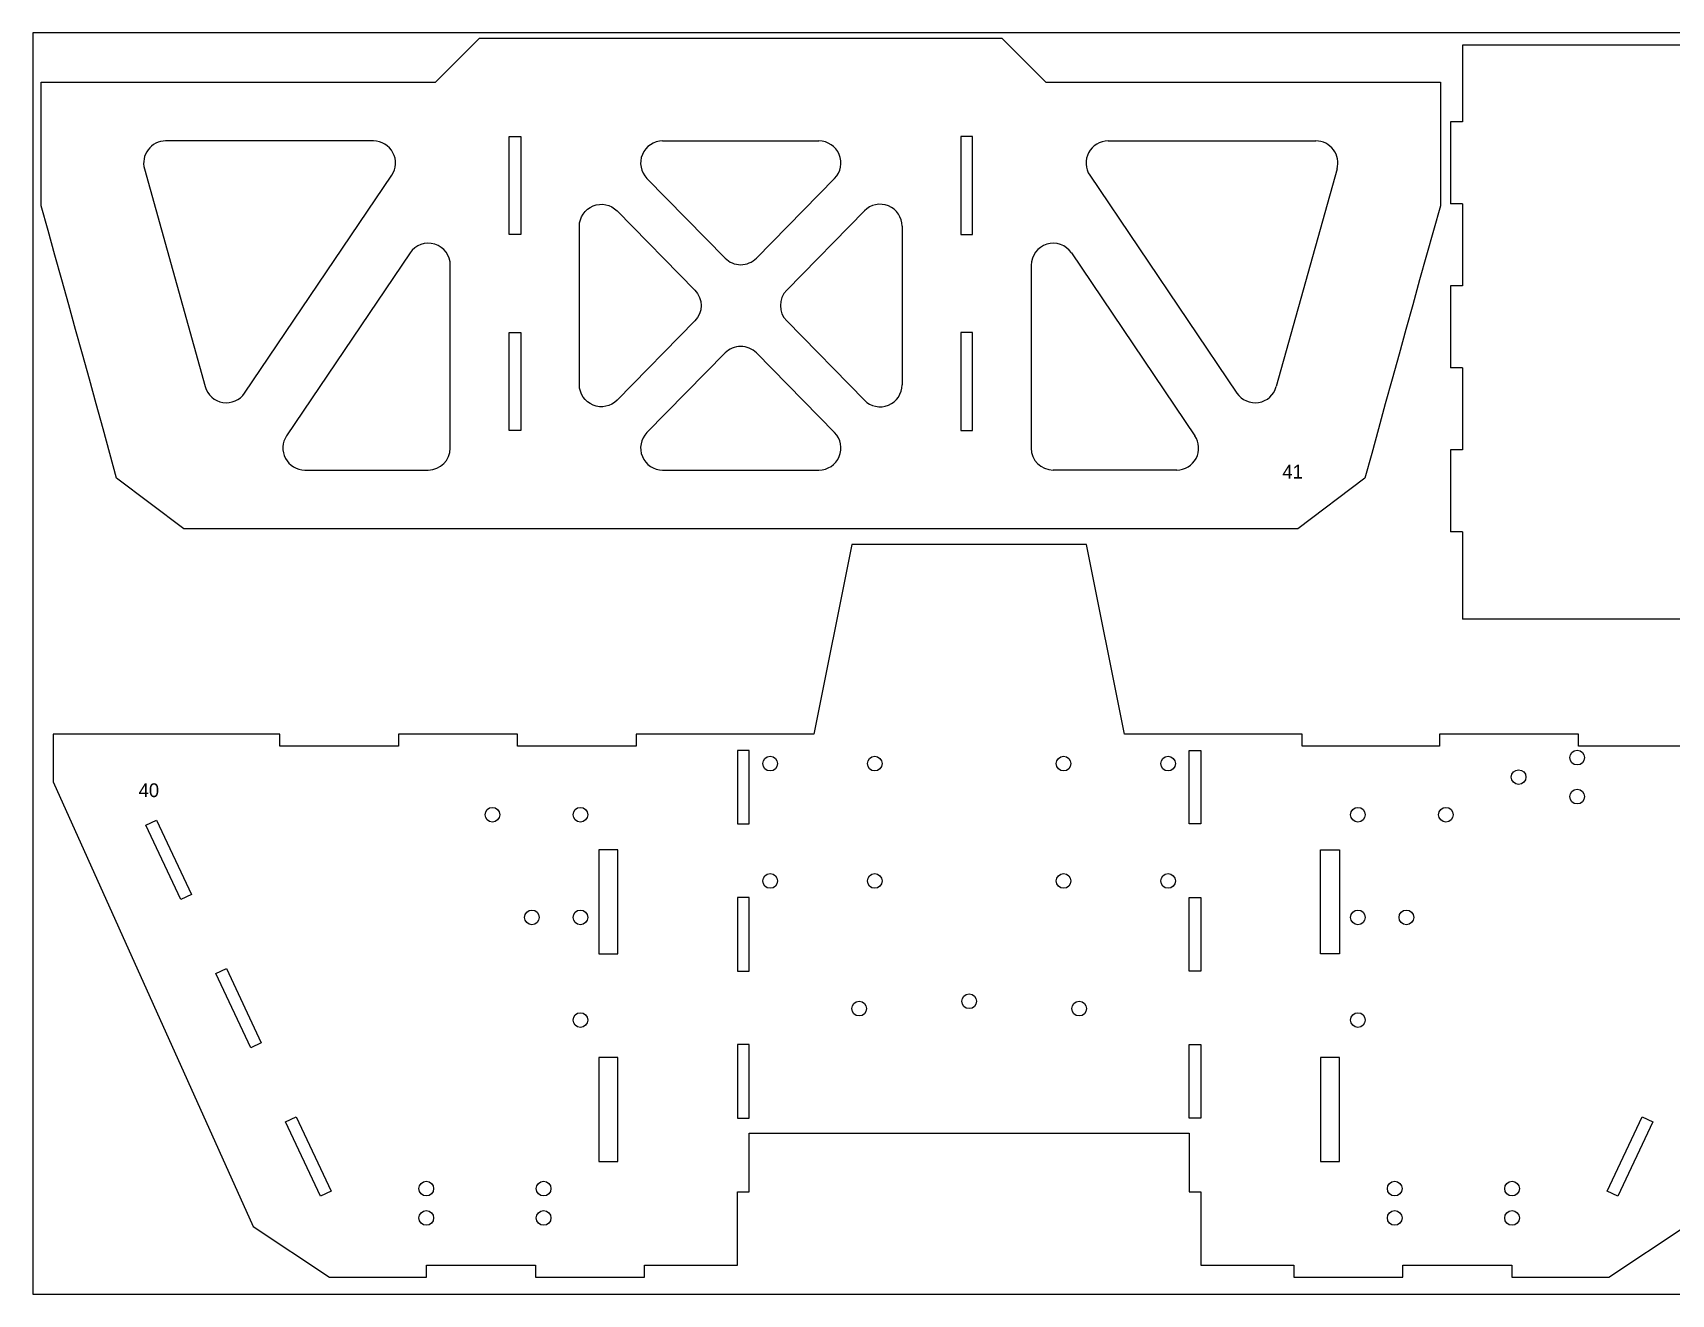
# Model space of a CAD drawing. Header units: inches. Extents: x -955 to -701, y -2104 to -1714.
# Drawn here: x -905.7 to -849.8, y -1949.1 to -1906.1 of the extents above; entities that cross this region are included whole.
import ezdxf

# ---------------------------------------------------------------- set-up
doc = ezdxf.new("R2010")
doc.units = ezdxf.units.IN
doc.header["$LTSCALE"] = 0.1
doc.header["$MEASUREMENT"] = 0
doc.layers.add('cockpit', color=1, linetype='Continuous', lineweight=20)
doc.layers.add('pic', color=1, linetype='Continuous')

msp = doc.modelspace()

# ---------------------------------------------------------------- linework, layer by layer
at = {"color": 7, "linetype": 'Continuous', "lineweight": 25}
for p, q in [((-800.53156, -1906.55023), (-856.93156, -1906.55023)), ((-856.93156, -1906.55023), (-856.93156, -1909.1567)), ((-856.93156, -1909.1567), (-857.33156, -1909.1567)), ((-857.33156, -1909.1567), (-857.33156, -1911.95148)), ((-884.19107, -1909.81239), (-878.86383, -1909.81239)), ((-874.02745, -1909.6558), (-874.02745, -1912.99922)), ((-873.62745, -1909.6558), (-874.02745, -1909.6558)), ((-873.62745, -1912.99922), (-873.62745, -1909.6558)), ((-869.00894, -1909.81239), (-861.9229, -1909.81239)), ((-884.72656, -1911.08751), (-882.06294, -1913.80369)), ((-878.32835, -1911.08751), (-880.99197, -1913.80369)), ((-869.63042, -1910.98222), (-864.61645, -1918.40457)), ((-861.20052, -1910.76405), (-863.27258, -1918.1864)), ((-877.31294, -1912.19442), (-879.96205, -1914.8958)), ((-856.93156, -1911.95148), (-857.33156, -1911.95148)), ((-856.93156, -1911.95148), (-856.93156, -1914.74627)), ((-876.02745, -1912.71954), (-876.02745, -1918.12231)), ((-874.02745, -1912.99922), (-873.62745, -1912.99922)), ((-870.25597, -1913.62909), (-866.04708, -1919.85963)), ((-871.62745, -1914.04891), (-871.62745, -1920.27946)), ((-856.93156, -1914.74627), (-857.33156, -1914.74627)), ((-857.33156, -1914.74627), (-857.33156, -1917.54105)), ((-879.96205, -1915.94605), (-877.31294, -1918.64743)), ((-874.02745, -1916.34263), (-874.02745, -1919.68605)), ((-873.62745, -1916.34263), (-874.02745, -1916.34263)), ((-873.62745, -1919.68605), (-873.62745, -1916.34263)), ((-882.06294, -1917.03815), (-884.72656, -1919.75434)), ((-880.99197, -1917.03815), (-878.32835, -1919.75434)), ((-856.93156, -1917.54105), (-857.33156, -1917.54105)), ((-856.93156, -1917.54105), (-856.93156, -1920.33584)), ((-874.02745, -1919.68605), (-873.62745, -1919.68605)), ((-856.93156, -1920.33584), (-857.33156, -1920.33584)), ((-857.33156, -1920.33584), (-857.33156, -1923.13062)), ((-884.19107, -1921.02946), (-878.86383, -1921.02946)), ((-866.66857, -1921.02946), (-870.87745, -1921.02946)), ((-856.93156, -1923.13062), (-857.33156, -1923.13062)), ((-856.93156, -1923.13062), (-856.93156, -1926.11373)), ((-800.53156, -1926.11373), (-856.93156, -1926.11373))]:
    msp.add_line(p, q, dxfattribs=at)
for points in [[(-902.80275, -1921.3099), (-903.03417, -1920.46448), (-903.2661, -1919.6192), (-903.49853, -1918.77406), (-903.73148, -1917.92906), (-903.96493, -1917.08419), (-904.19889, -1916.23947), (-904.43336, -1915.3949), (-904.66835, -1914.55046), (-904.90385, -1913.70617), (-905.13987, -1912.86202), (-905.3764, -1912.01801), (-905.3764, -1907.81239), (-891.92745, -1907.81239), (-890.42745, -1906.31239), (-872.62745, -1906.31239), (-871.12745, -1907.81239), (-857.67851, -1907.81239), (-857.67851, -1912.01801), (-857.91504, -1912.86202), (-858.15106, -1913.70617), (-858.38656, -1914.55046), (-858.62155, -1915.3949), (-858.85602, -1916.23947), (-859.08998, -1917.08419), (-859.32343, -1917.92906), (-859.55638, -1918.77406), (-859.78881, -1919.6192), (-860.02074, -1920.46448), (-860.25216, -1921.3099), (-862.53819, -1923.02946), (-900.51671, -1923.02946)], [(-889.42745, -1912.99922), (-889.42745, -1909.6558), (-889.02745, -1909.6558), (-889.02745, -1912.99922)], [(-889.42745, -1919.68605), (-889.42745, -1916.34263), (-889.02745, -1916.34263), (-889.02745, -1919.68605)], [(-881.64222, -1933.09263), (-881.24222, -1933.09263), (-881.24222, -1930.58534), (-881.64222, -1930.58534)], [(-866.24222, -1930.58534), (-865.84222, -1930.58534), (-865.84222, -1933.09263), (-866.24222, -1933.09263)], [(-900.25159, -1935.49348), (-900.61349, -1935.66386), (-901.80393, -1933.13529), (-901.44203, -1932.96491)], [(-886.36722, -1937.51634), (-885.71696, -1937.51634), (-885.71696, -1933.97634), (-886.36722, -1933.97634)], [(-861.76747, -1937.51634), (-861.76747, -1933.97634), (-861.11722, -1933.97634), (-861.11722, -1937.51634)], [(-881.64222, -1938.10651), (-881.24222, -1938.10651), (-881.24222, -1935.59923), (-881.64222, -1935.59923)], [(-866.24222, -1935.59923), (-865.84222, -1935.59923), (-865.84222, -1938.10651), (-866.24222, -1938.10651)], [(-899.06115, -1938.02206), (-897.87071, -1940.55063), (-898.23261, -1940.72101), (-899.42305, -1938.19244)], [(-881.64222, -1943.12108), (-881.24222, -1943.12108), (-881.24222, -1940.6138), (-881.64222, -1940.6138)], [(-866.24222, -1940.6138), (-865.84222, -1940.6138), (-865.84222, -1943.12108), (-866.24222, -1943.12108)], [(-886.36722, -1944.59634), (-885.71696, -1944.59634), (-885.71696, -1941.05634), (-886.36722, -1941.05634)], [(-861.76747, -1944.59634), (-861.11722, -1944.59634), (-861.11722, -1941.05634), (-861.76747, -1941.05634)], [(-896.68027, -1943.0792), (-895.48983, -1945.60777), (-895.85173, -1945.77815), (-897.04217, -1943.24958)], [(-850.80417, -1943.0792), (-850.44227, -1943.24958), (-851.63271, -1945.77815), (-851.99461, -1945.60777)]]:
    msp.add_lwpolyline(points, close=True, dxfattribs=at)
for points in [[(-893.42449, -1910.98222, 0.60109802), (-894.04597, -1909.81239), (-901.13201, -1909.81239, 0.49639268), (-901.85439, -1910.76405), (-899.78233, -1918.1864, 0.63929412), (-898.43846, -1918.40457)], [(-887.02745, -1918.12231), (-887.02745, -1912.71954, -0.67171752), (-885.74197, -1912.19442), (-883.09286, -1914.8958, -0.40850176), (-883.09286, -1915.94605), (-885.74197, -1918.64743, -0.67171752)], [(-891.42745, -1914.04891, 0.73969121), (-892.79894, -1913.62909), (-897.00782, -1919.85963, 0.60109802), (-896.38634, -1921.02946), (-892.17745, -1921.02946, 0.41421356), (-891.42745, -1920.27946)]]:
    msp.add_lwpolyline(points, format="xyb", close=True, dxfattribs=at)
msp.add_lwpolyline([(-848.2415, -1930.43634), (-852.97712, -1930.43634), (-852.97712, -1930.03634), (-857.71274, -1930.03634), (-857.71274, -1930.43634), (-862.39277, -1930.43634), (-862.39277, -1930.03634), (-868.44541, -1930.03634), (-869.74222, -1923.56448), (-877.74222, -1923.56448), (-879.03903, -1930.03634), (-885.09166, -1930.03634), (-885.09166, -1930.43634), (-889.14251, -1930.43634), (-889.14251, -1930.03634), (-893.19336, -1930.03634), (-893.19336, -1930.43634), (-897.24422, -1930.43634), (-897.24422, -1930.03634), (-904.96316, -1930.03634), (-904.96316, -1931.65175), (-898.14813, -1946.81748), (-895.54535, -1948.53634), (-892.2415, -1948.53634), (-892.2415, -1948.13634), (-888.52286, -1948.13634), (-888.52286, -1948.53634), (-884.80422, -1948.53634), (-884.80422, -1948.13634), (-881.64222, -1948.13634), (-881.64222, -1945.62837), (-881.24222, -1945.62837), (-881.24222, -1943.63634), (-866.24222, -1943.63634), (-866.24222, -1945.62837), (-865.84222, -1945.62837), (-865.84222, -1948.13634), (-862.68022, -1948.13634), (-862.68022, -1948.53634), (-858.96158, -1948.53634), (-858.96158, -1948.13634), (-855.24294, -1948.13634), (-855.24294, -1948.53634), (-851.93909, -1948.53634), (-849.33631, -1946.81748)], dxfattribs=at)
for centre in [(-853.01777, -1930.8331), (-880.52472, -1931.03634), (-876.95972, -1931.03634), (-870.52472, -1931.03634), (-866.95972, -1931.03634), (-855.01178, -1931.49722), (-853.01777, -1932.16134), (-889.99223, -1932.77826), (-886.99223, -1932.77826), (-860.49221, -1932.77826), (-857.49221, -1932.77826), (-880.52472, -1935.03634), (-876.95972, -1935.03634), (-870.52472, -1935.03634), (-866.95972, -1935.03634), (-888.6467, -1936.27826), (-886.99223, -1936.27826), (-860.49221, -1936.27826), (-858.83774, -1936.27826), (-873.74222, -1939.13634), (-886.99223, -1939.77826), (-877.49222, -1939.38634), (-869.99222, -1939.38634), (-860.49221, -1939.77826), (-892.24722, -1945.52234), (-888.24722, -1945.52234), (-859.23722, -1945.52234), (-855.23722, -1945.52234), (-892.24722, -1946.52234), (-888.24722, -1946.52234), (-859.23722, -1946.52234), (-855.23722, -1946.52234)]:
    msp.add_circle(centre, 0.25, dxfattribs=at)
for centre, start, end in [((-884.19107, -1910.56239), 90, 224.440202), ((-878.86383, -1910.56239), 315.559798, 90), ((-869.00894, -1910.56239), 90, 214.039971), ((-861.9229, -1910.56239), 344.402139, 90), ((-876.77745, -1912.71954), 0, 135.559798), ((-870.87745, -1914.04891), 34.039971, 180), ((-881.52745, -1913.27857), 224.440202, 315.559798), ((-879.42656, -1915.42092), 135.559798, 224.440202), ((-881.52745, -1917.56328), 44.440202, 135.559798), ((-876.77745, -1918.12231), 224.440202, 0), ((-863.99496, -1917.98474), 214.039971, 344.402139), ((-884.19107, -1920.27946), 135.559798, 270), ((-878.86383, -1920.27946), 270, 44.440202), ((-866.66857, -1920.27946), 270, 34.039971), ((-870.87745, -1920.27946), 180, 270)]:
    msp.add_arc(centre, 0.75, start, end, dxfattribs=at)
at = {"layer": 'pic', "color": 1}
msp.add_lwpolyline([(-905.6606, -1949.1234), (-792.1606, -1949.1234), (-792.1606, -1906.1234), (-905.6606, -1906.1234)], close=True, dxfattribs=at)

# ---------------------------------------------------------------- texts
at = {"layer": 'cockpit', "lineweight": 100}
for s, p in [('41', (-863.06561, -1921.31948)), ('40', (-902.05128, -1932.17667))]:
    msp.add_text(s, height=0.468379, dxfattribs=at).set_placement(p)

doc.saveas('drawing.dxf')
